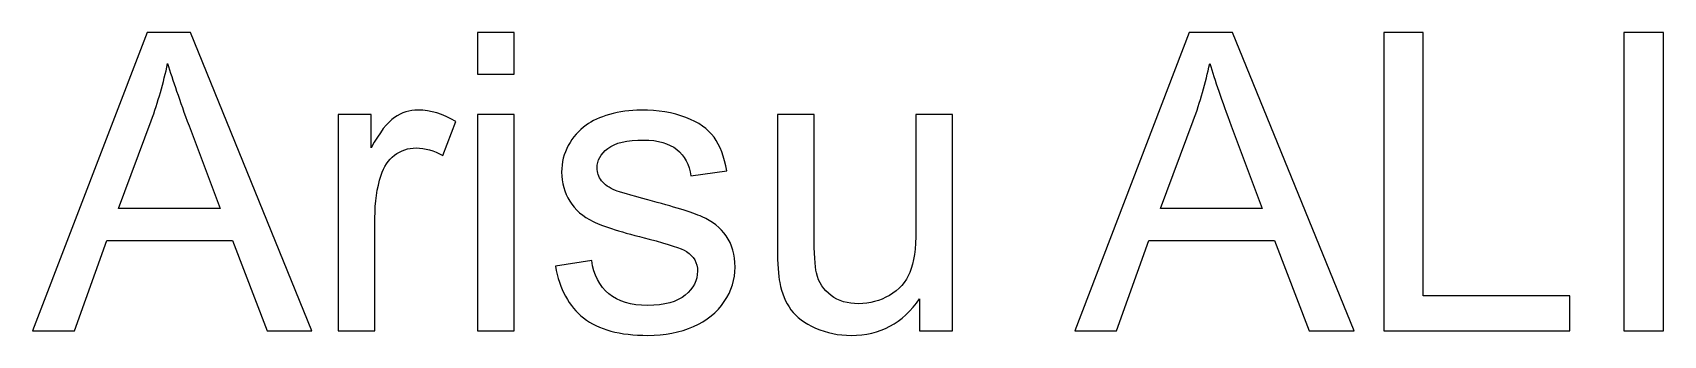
# Model space of a CAD drawing. Header units: centimetres. Extents: x -92.9 to 6.4, y -8.9 to 16.9.
# Drawn here: x -0.19 to 6.44, y 11.56 to 12.79 of the extents above; entities that cross this region are included whole.
import ezdxf

# ---------------------------------------------------------------- set-up
doc = ezdxf.new("R2010")
doc.units = ezdxf.units.CM
doc.header["$MEASUREMENT"] = 0
doc.layers.add('CASE_LAYER', color=7, linetype='Continuous')

msp = doc.modelspace()

# ---------------------------------------------------------------- linework, layer by layer
at = {"layer": 'CASE_LAYER', "color": 250}
for points, knots in [([(-0.19113, 11.57997), (-0.19113, 11.57997), (0.27397, 12.79239), (0.27397, 12.79239), (0.27397, 12.79239), (0.45036, 12.79239), (0.45036, 12.79239), (0.45036, 12.79239), (0.94397, 11.57997), (0.94397, 11.57997), (0.94397, 11.57997), (0.76137, 11.57997), (0.76137, 11.57997), (0.76137, 11.57997), (0.6211, 11.94742), (0.6211, 11.94742), (0.6211, 11.94742), (0.11056, 11.94742), (0.11056, 11.94742), (0.11056, 11.94742), (-0.02095, 11.57997), (-0.02095, 11.57997), (-0.02095, 11.57997), (-0.19113, 11.57997), (-0.19113, 11.57997)], [0, 0, 0, 0, 0.125, 0.125, 0.125, 0.25, 0.25, 0.25, 0.375, 0.375, 0.375, 0.5, 0.5, 0.5, 0.625, 0.625, 0.625, 0.75, 0.75, 0.75, 0.875, 0.875, 0.875, 1, 1, 1, 1]), ([(1.6165, 12.62306), (1.6165, 12.62306), (1.6165, 12.79239), (1.6165, 12.79239), (1.6165, 12.79239), (1.76551, 12.79239), (1.76551, 12.79239), (1.76551, 12.79239), (1.76551, 12.62306), (1.76551, 12.62306), (1.76551, 12.62306), (1.6165, 12.62306), (1.6165, 12.62306)], [0, 0, 0, 0, 0.25, 0.25, 0.25, 0.5, 0.5, 0.5, 0.75, 0.75, 0.75, 1, 1, 1, 1]), ([(4.04389, 11.57997), (4.04389, 11.57997), (4.50899, 12.79239), (4.50899, 12.79239), (4.50899, 12.79239), (4.68538, 12.79239), (4.68538, 12.79239), (4.68538, 12.79239), (5.17899, 11.57997), (5.17899, 11.57997), (5.17899, 11.57997), (4.99639, 11.57997), (4.99639, 11.57997), (4.99639, 11.57997), (4.85612, 11.94742), (4.85612, 11.94742), (4.85612, 11.94742), (4.34558, 11.94742), (4.34558, 11.94742), (4.34558, 11.94742), (4.21407, 11.57997), (4.21407, 11.57997), (4.21407, 11.57997), (4.04389, 11.57997), (4.04389, 11.57997)], [0, 0, 0, 0, 0.125, 0.125, 0.125, 0.25, 0.25, 0.25, 0.375, 0.375, 0.375, 0.5, 0.5, 0.5, 0.625, 0.625, 0.625, 0.75, 0.75, 0.75, 0.875, 0.875, 0.875, 1, 1, 1, 1]), ([(5.29949, 11.57997), (5.29949, 11.57997), (5.29949, 12.79239), (5.29949, 12.79239), (5.29949, 12.79239), (5.46036, 12.79239), (5.46036, 12.79239), (5.46036, 12.79239), (5.46036, 11.72221), (5.46036, 11.72221), (5.46036, 11.72221), (6.05641, 11.72221), (6.05641, 11.72221), (6.05641, 11.72221), (6.05641, 11.57997), (6.05641, 11.57997), (6.05641, 11.57997), (5.29949, 11.57997), (5.29949, 11.57997)], [0, 0, 0, 0, 0.1666667, 0.1666667, 0.1666667, 0.3333333, 0.3333333, 0.3333333, 0.5, 0.5, 0.5, 0.6666667, 0.6666667, 0.6666667, 0.8333333, 0.8333333, 0.8333333, 1, 1, 1, 1]), ([(6.27513, 11.57997), (6.27513, 11.57997), (6.27513, 12.79239), (6.27513, 12.79239), (6.27513, 12.79239), (6.436, 12.79239), (6.436, 12.79239), (6.436, 12.79239), (6.436, 11.57997), (6.436, 11.57997), (6.436, 11.57997), (6.27513, 11.57997), (6.27513, 11.57997)], [0, 0, 0, 0, 0.25, 0.25, 0.25, 0.5, 0.5, 0.5, 0.75, 0.75, 0.75, 1, 1, 1, 1]), ([(0.1577, 12.07781), (0.1577, 12.07781), (0.57087, 12.07781), (0.57087, 12.07781), (0.57087, 12.07781), (0.44443, 12.41394), (0.44443, 12.41394), (0.40633, 12.5161), (0.37755, 12.60048), (0.35751, 12.66709), (0.34086, 12.58807), (0.31856, 12.51045), (0.29062, 12.43369), (0.29062, 12.43369), (0.1577, 12.07781), (0.1577, 12.07781)], [0, 0, 0, 0, 0.2, 0.2, 0.2, 0.4, 0.4, 0.4, 0.6, 0.6, 0.6, 0.8, 0.8, 0.8, 1, 1, 1, 1]), ([(4.39272, 12.07781), (4.39272, 12.07781), (4.80589, 12.07781), (4.80589, 12.07781), (4.80589, 12.07781), (4.67945, 12.41394), (4.67945, 12.41394), (4.64135, 12.5161), (4.61257, 12.60048), (4.59253, 12.66709), (4.57588, 12.58807), (4.55358, 12.51045), (4.52564, 12.43369), (4.52564, 12.43369), (4.39272, 12.07781), (4.39272, 12.07781)], [0, 0, 0, 0, 0.2, 0.2, 0.2, 0.4, 0.4, 0.4, 0.6, 0.6, 0.6, 0.8, 0.8, 0.8, 1, 1, 1, 1]), ([(1.05093, 11.57997), (1.05093, 11.57997), (1.05093, 12.45881), (1.05093, 12.45881), (1.05093, 12.45881), (1.1847, 12.45881), (1.1847, 12.45881), (1.1847, 12.45881), (1.1847, 12.32419), (1.1847, 12.32419), (1.21885, 12.38656), (1.25046, 12.42776), (1.27953, 12.44752), (1.30859, 12.46756), (1.34049, 12.47743), (1.3752, 12.47743), (1.42543, 12.47743), (1.47652, 12.46163), (1.52845, 12.4303), (1.52845, 12.4303), (1.47539, 12.29286), (1.47539, 12.29286), (1.43926, 12.31318), (1.40314, 12.32334), (1.36701, 12.32334), (1.33456, 12.32334), (1.30549, 12.31346), (1.27981, 12.29399), (1.25413, 12.27452), (1.23578, 12.24742), (1.22478, 12.21271), (1.20812, 12.15994), (1.19994, 12.10208), (1.19994, 12.03914), (1.19994, 12.03914), (1.19994, 11.57997), (1.19994, 11.57997), (1.19994, 11.57997), (1.05093, 11.57997), (1.05093, 11.57997)], [0, 0, 0, 0, 0.0769231, 0.0769231, 0.0769231, 0.1538462, 0.1538462, 0.1538462, 0.2307692, 0.2307692, 0.2307692, 0.3076923, 0.3076923, 0.3076923, 0.3846154, 0.3846154, 0.3846154, 0.4615385, 0.4615385, 0.4615385, 0.5384615, 0.5384615, 0.5384615, 0.6153846, 0.6153846, 0.6153846, 0.6923077, 0.6923077, 0.6923077, 0.7692308, 0.7692308, 0.7692308, 0.8461538, 0.8461538, 0.8461538, 0.9230769, 0.9230769, 0.9230769, 1, 1, 1, 1]), ([(1.93343, 11.84244), (1.93343, 11.84244), (2.08075, 11.86614), (2.08075, 11.86614), (2.08894, 11.80716), (2.11208, 11.762), (2.1499, 11.73039), (2.18771, 11.69907), (2.24077, 11.68326), (2.30851, 11.68326), (2.37709, 11.68326), (2.42789, 11.69709), (2.46119, 11.72503), (2.49421, 11.75269), (2.51086, 11.78543), (2.51086, 11.82296), (2.51086, 11.85655), (2.4959, 11.88308), (2.46627, 11.90227), (2.44538, 11.91553), (2.39458, 11.93218), (2.31387, 11.95278), (2.20493, 11.98016), (2.12958, 12.00387), (2.08724, 12.0239), (2.04519, 12.04422), (2.0133, 12.07188), (1.99157, 12.10744), (1.96984, 12.14272), (1.95883, 12.18195), (1.95883, 12.22485), (1.95883, 12.26408), (1.96786, 12.3002), (1.98564, 12.3335), (2.00371, 12.3668), (2.02798, 12.39446), (2.05874, 12.41648), (2.08188, 12.43341), (2.11349, 12.4478), (2.15328, 12.45965), (2.19336, 12.47151), (2.23597, 12.47743), (2.28169, 12.47743), (2.35056, 12.47743), (2.41095, 12.46756), (2.46288, 12.44752), (2.51509, 12.42776), (2.55347, 12.40067), (2.57831, 12.3668), (2.60286, 12.33266), (2.62008, 12.28722), (2.62939, 12.23021), (2.62939, 12.23021), (2.48377, 12.20989), (2.48377, 12.20989), (2.47727, 12.25561), (2.45808, 12.29145), (2.42647, 12.31713), (2.39487, 12.34282), (2.35027, 12.35552), (2.29242, 12.35552), (2.2244, 12.35552), (2.17558, 12.34423), (2.14651, 12.32165), (2.11744, 12.29907), (2.10277, 12.27254), (2.10277, 12.24234), (2.10277, 12.22315), (2.10869, 12.20566), (2.12083, 12.19013), (2.13296, 12.17433), (2.15187, 12.16106), (2.17784, 12.15062), (2.19279, 12.14498), (2.23626, 12.13228), (2.30907, 12.11252), (2.41406, 12.08458), (2.48743, 12.06144), (2.5292, 12.04366), (2.57097, 12.02588), (2.60371, 11.99963), (2.62742, 11.96577), (2.65141, 11.93162), (2.66326, 11.88928), (2.66326, 11.83849), (2.66326, 11.7891), (2.64887, 11.74253), (2.6198, 11.69879), (2.59073, 11.65504), (2.54896, 11.62117), (2.49449, 11.59719), (2.43974, 11.5732), (2.37793, 11.56134), (2.30907, 11.56134), (2.19505, 11.56134), (2.10785, 11.58505), (2.04802, 11.63218), (1.98818, 11.67959), (1.95008, 11.74959), (1.93343, 11.84244)], [0, 0, 0, 0, 0.030303, 0.030303, 0.030303, 0.0606061, 0.0606061, 0.0606061, 0.0909091, 0.0909091, 0.0909091, 0.1212121, 0.1212121, 0.1212121, 0.1515152, 0.1515152, 0.1515152, 0.1818182, 0.1818182, 0.1818182, 0.2121212, 0.2121212, 0.2121212, 0.2424242, 0.2424242, 0.2424242, 0.2727273, 0.2727273, 0.2727273, 0.3030303, 0.3030303, 0.3030303, 0.3333333, 0.3333333, 0.3333333, 0.3636364, 0.3636364, 0.3636364, 0.3939394, 0.3939394, 0.3939394, 0.4242424, 0.4242424, 0.4242424, 0.4545455, 0.4545455, 0.4545455, 0.4848485, 0.4848485, 0.4848485, 0.5151515, 0.5151515, 0.5151515, 0.5454545, 0.5454545, 0.5454545, 0.5757576, 0.5757576, 0.5757576, 0.6060606, 0.6060606, 0.6060606, 0.6363636, 0.6363636, 0.6363636, 0.6666667, 0.6666667, 0.6666667, 0.6969697, 0.6969697, 0.6969697, 0.7272727, 0.7272727, 0.7272727, 0.7575758, 0.7575758, 0.7575758, 0.7878788, 0.7878788, 0.7878788, 0.8181818, 0.8181818, 0.8181818, 0.8484848, 0.8484848, 0.8484848, 0.8787879, 0.8787879, 0.8787879, 0.9090909, 0.9090909, 0.9090909, 0.9393939, 0.9393939, 0.9393939, 0.969697, 0.969697, 0.969697, 1, 1, 1, 1]), ([(1.6165, 11.57997), (1.6165, 11.57997), (1.6165, 12.45881), (1.6165, 12.45881), (1.6165, 12.45881), (1.76551, 12.45881), (1.76551, 12.45881), (1.76551, 12.45881), (1.76551, 11.57997), (1.76551, 11.57997), (1.76551, 11.57997), (1.6165, 11.57997), (1.6165, 11.57997)], [0, 0, 0, 0, 0.25, 0.25, 0.25, 0.5, 0.5, 0.5, 0.75, 0.75, 0.75, 1, 1, 1, 1]), ([(3.41341, 11.57997), (3.41341, 11.57997), (3.41341, 11.71064), (3.41341, 11.71064), (3.34511, 11.61101), (3.25254, 11.56134), (3.13542, 11.56134), (3.08377, 11.56134), (3.03551, 11.57122), (2.99064, 11.59098), (2.94577, 11.61101), (2.91247, 11.63585), (2.89073, 11.66577), (2.869, 11.69596), (2.85376, 11.73265), (2.84501, 11.77611), (2.83909, 11.80547), (2.83598, 11.85175), (2.83598, 11.91497), (2.83598, 11.91497), (2.83598, 12.45881), (2.83598, 12.45881), (2.83598, 12.45881), (2.985, 12.45881), (2.985, 12.45881), (2.985, 12.45881), (2.985, 11.97254), (2.985, 11.97254), (2.985, 11.89493), (2.9881, 11.84244), (2.99403, 11.81563), (3.00334, 11.7764), (3.0231, 11.74592), (3.05358, 11.72362), (3.08377, 11.70133), (3.12103, 11.69004), (3.16562, 11.69004), (3.21021, 11.69004), (3.25198, 11.70133), (3.29092, 11.72419), (3.32987, 11.74705), (3.35753, 11.77837), (3.3739, 11.8176), (3.38998, 11.85683), (3.39817, 11.91412), (3.39817, 11.98891), (3.39817, 11.98891), (3.39817, 12.45881), (3.39817, 12.45881), (3.39817, 12.45881), (3.54718, 12.45881), (3.54718, 12.45881), (3.54718, 12.45881), (3.54718, 11.57997), (3.54718, 11.57997), (3.54718, 11.57997), (3.41341, 11.57997), (3.41341, 11.57997)], [0, 0, 0, 0, 0.0526316, 0.0526316, 0.0526316, 0.1052632, 0.1052632, 0.1052632, 0.1578947, 0.1578947, 0.1578947, 0.2105263, 0.2105263, 0.2105263, 0.2631579, 0.2631579, 0.2631579, 0.3157895, 0.3157895, 0.3157895, 0.3684211, 0.3684211, 0.3684211, 0.4210526, 0.4210526, 0.4210526, 0.4736842, 0.4736842, 0.4736842, 0.5263158, 0.5263158, 0.5263158, 0.5789474, 0.5789474, 0.5789474, 0.6315789, 0.6315789, 0.6315789, 0.6842105, 0.6842105, 0.6842105, 0.7368421, 0.7368421, 0.7368421, 0.7894737, 0.7894737, 0.7894737, 0.8421053, 0.8421053, 0.8421053, 0.8947368, 0.8947368, 0.8947368, 0.9473684, 0.9473684, 0.9473684, 1, 1, 1, 1])]:
    msp.add_open_spline(points, degree=3, knots=knots, dxfattribs=at)

doc.saveas('drawing.dxf')
